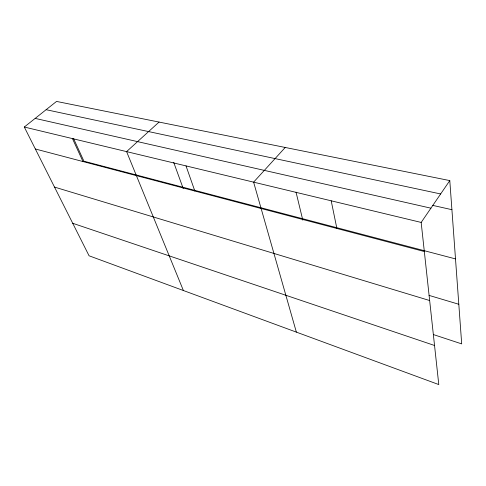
<?xml version="1.0" encoding="UTF-8"?>
<svg xmlns="http://www.w3.org/2000/svg" width="486" height="486" viewBox="0 0 486 486"><rect width="100%" height="100%" fill="white"/><g stroke="black" fill="none" stroke-linecap="round" stroke-linejoin="round"><path stroke-width="0.73" d="M421.168 222.43L449.793 180.592L56.54 101.428L24.3 127.028L89.072 255.788L438.791 384.572L421.168 222.43L24.3 127.028M285.221 147.465L253.607 182.147L296.363 332.12M159.05 122.065L126.585 151.614L183.386 290.519M46.127 109.696L440.65 193.957M432.716 205.384L451.919 209.691M35.168 118.396L430.918 208.178M455.503 258.904L83.926 161.206L73.495 138.443M35.35 148.989L424.333 251.529M429.065 295.391L458.814 304.266M54.505 187.08L429.66 300.536M433.609 334.635L461.7 343.888L449.793 180.592M72.718 223.281L434.545 345.485M72.444 138.601L82.984 161.546M173.684 162.306L183.246 188.598M186.01 165.902L194.856 191.041M296.029 192.146L302.802 220.134M331.197 200.803L336.877 228.475"/></g></svg>
